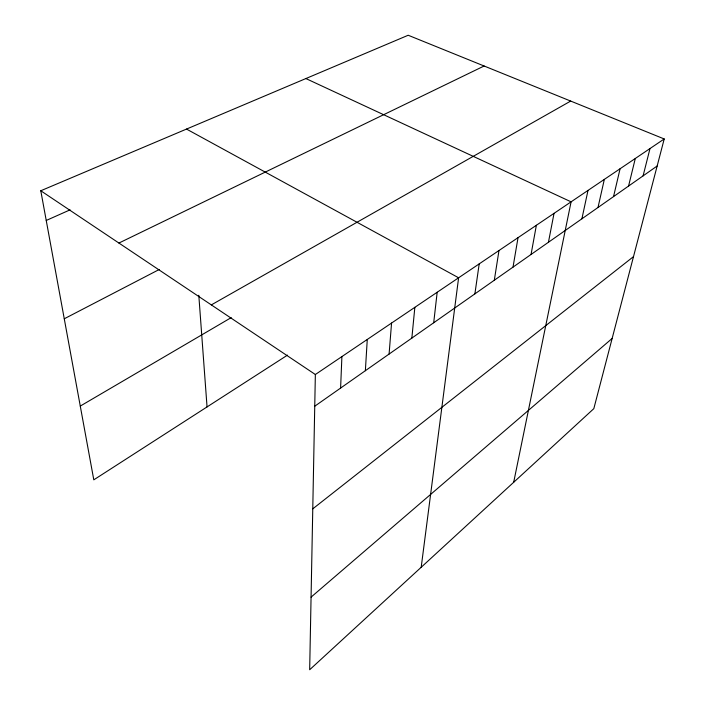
<?xml version="1.0" encoding="UTF-8"?>
<svg xmlns="http://www.w3.org/2000/svg" width="705" height="705" viewBox="0 0 705 705"><rect width="100%" height="100%" fill="white"/><g stroke="black" fill="none" stroke-linecap="round" stroke-linejoin="round"><path stroke-width="1.06" d="M664.216 138.956L315.355 374.514L309.671 669.75L593.822 408.653L664.216 138.956L408.195 35.25L40.784 190.755L93.8 479.841L287.508 355.117M340.603 388.067L341.899 356.598M365.366 370.707L367.27 339.457M389.089 354.06L391.566 323.057M411.852 338.092L414.848 307.336M433.698 322.758L437.179 292.258M421.193 567.278L458.611 277.788L186.525 129.077M474.888 293.87L479.197 263.882M494.311 280.238L498.99 250.513M513.02 267.116L518.034 237.655M531.05 254.47L536.373 225.274M548.437 242.273L554.042 213.342M513.689 482.282L571.085 201.841L305.882 78.555M581.898 218.806L588.005 190.412M597.999 207.508L604.335 179.387M613.544 196.598L620.092 168.742M628.569 186.058L635.302 158.475M643.092 175.871L650.001 148.543M311.072 597.135L612.134 338.462M312.773 508.843L633.495 256.629M314.747 406.212L657.148 166.01M80.273 406.08L231.196 317.629M211.333 304.895L570.689 101.071M64.27 318.783L159.233 269.495M118.916 243.049L484.115 65.997M46.239 220.462L70.077 209.852M40.784 190.755L315.355 374.514M198.801 295.272L207.05 406.917"/></g></svg>
